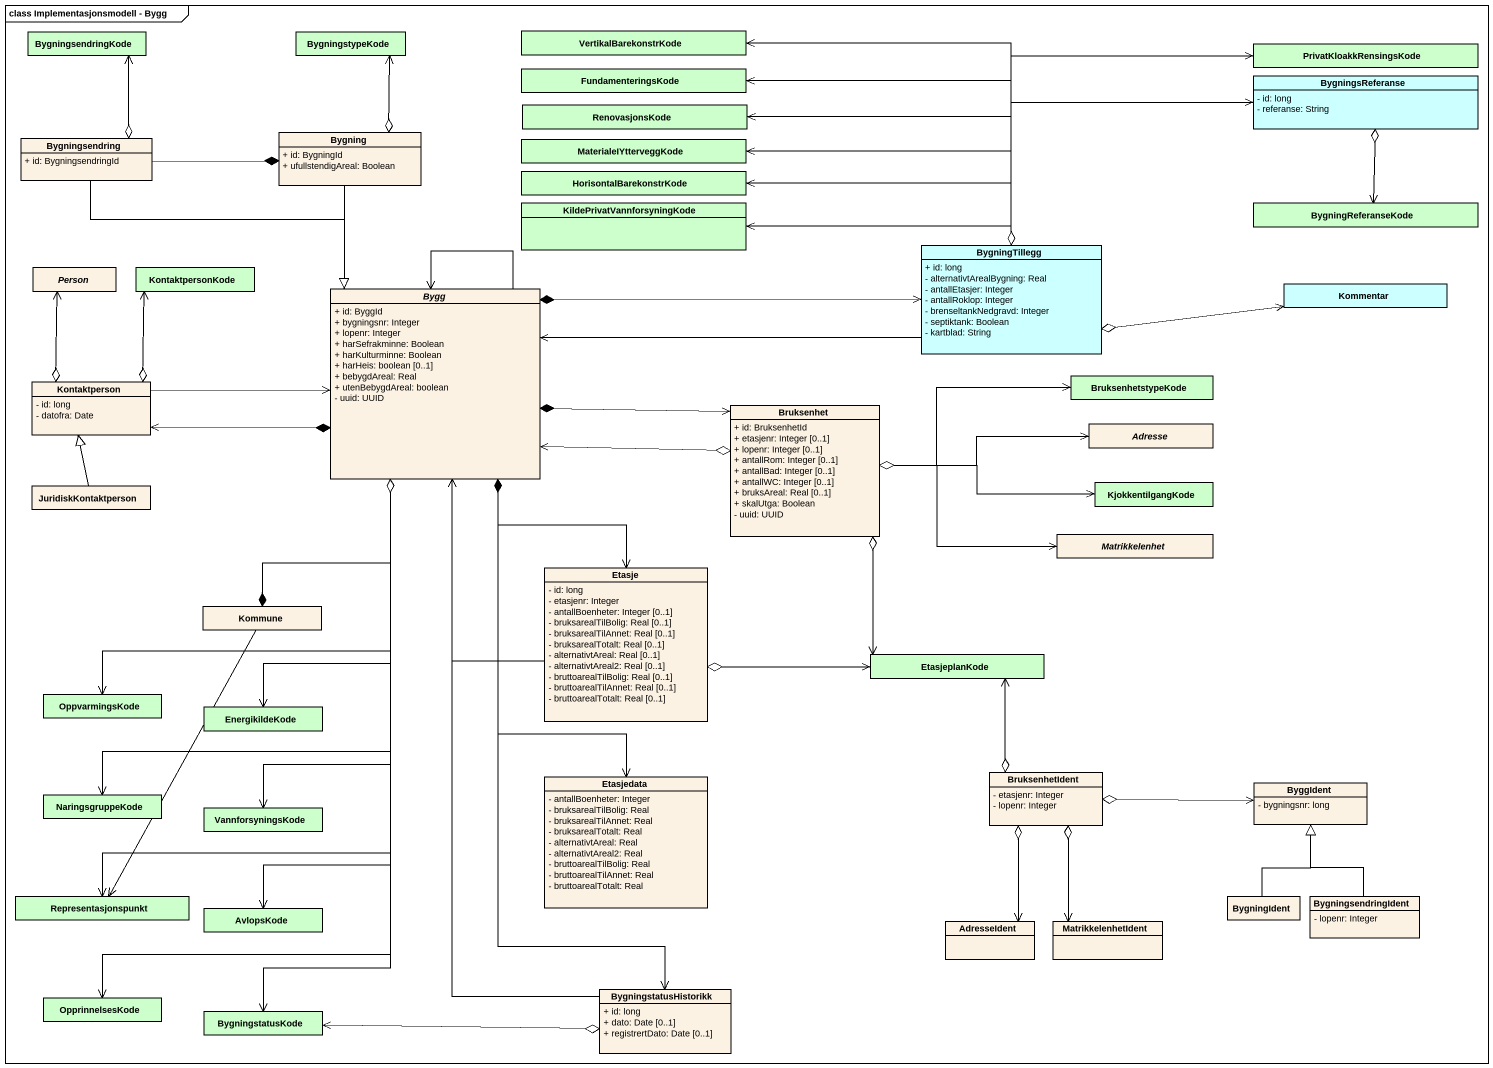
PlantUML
@startuml
mainframe class Implementasjonsmodell - Bygg
hide circle
hide empty members
skinparam classAttributeIconSize 0
class BygningsendringKode #CCFFCC
class BygningstypeKode #CCFFCC
class FundamenteringsKode #CCFFCC
class VertikalBarekonstrKode #CCFFCC
class PrivatKloakkRensingsKode #CCFFCC
class RenovasjonsKode #CCFFCC
class BygningsReferanse #CCFFFF {
  - id: long
  - referanse: String
}
class Bygningsendring {
  + id: BygningsendringId
}
class Bygning {
  + id: BygningId
  + ufullstendigAreal: Boolean
}
class MaterialeIYtterveggKode #CCFFCC
class HorisontalBarekonstrKode #CCFFCC
class KildePrivatVannforsyningKode #CCFFCC
class BygningReferanseKode #CCFFCC
class BygningTillegg #CCFFFF {
  + id: long
  - alternativtArealBygning: Real
  - antallEtasjer: Integer
  - antallRoklop: Integer
  - brenseltankNedgravd: Integer
  - septiktank: Boolean
  - kartblad: String
}
abstract class "Person" as Person_
class KontaktpersonKode #CCFFCC
abstract class Bygg {
  + id: ByggId
  + bygningsnr: Integer
  + lopenr: Integer
  + harSefrakminne: Boolean
  + harKulturminne: Boolean
  + harHeis: boolean [0..1]
  + bebygdAreal: Real
  + utenBebygdAreal: boolean
  - uuid: UUID
}
class Kommentar #CCFFFF
class BruksenhetstypeKode #CCFFCC
class Kontaktperson {
  - id: long
  - datofra: Date
}
class Bruksenhet {
  + id: BruksenhetId
  + etasjenr: Integer [0..1]
  + lopenr: Integer [0..1]
  + antallRom: Integer [0..1]
  + antallBad: Integer [0..1]
  + antallWC: Integer [0..1]
  + bruksAreal: Real [0..1]
  + skalUtga: Boolean
  - uuid: UUID
}
abstract class Adresse
class JuridiskKontaktperson
class KjokkentilgangKode #CCFFCC
class Etasje {
  - id: long
  - etasjenr: Integer
  - antallBoenheter: Integer [0..1]
  - bruksarealTilBolig: Real [0..1]
  - bruksarealTilAnnet: Real [0..1]
  - bruksarealTotalt: Real [0..1]
  - alternativtAreal: Real [0..1]
  - alternativtAreal2: Real [0..1]
  - bruttoarealTilBolig: Real [0..1]
  - bruttoarealTilAnnet: Real [0..1]
  - bruttoarealTotalt: Real [0..1]
}
abstract class Matrikkelenhet
class Kommune
class EtasjeplanKode #CCFFCC
class OppvarmingsKode #CCFFCC
class EnergikildeKode #CCFFCC
class NaringsgruppeKode #CCFFCC
class Etasjedata {
  - antallBoenheter: Integer
  - bruksarealTilBolig: Real
  - bruksarealTilAnnet: Real
  - bruksarealTotalt: Real
  - alternativtAreal: Real
  - alternativtAreal2: Real
  - bruttoarealTilBolig: Real
  - bruttoarealTilAnnet: Real
  - bruttoarealTotalt: Real
}
class BruksenhetIdent {
  - etasjenr: Integer
  - lopenr: Integer
}
class ByggIdent {
  - bygningsnr: long
}
class VannforsyningsKode #CCFFCC
class Representasjonspunkt #CCFFCC
class AvlopsKode #CCFFCC
class BygningIdent
class BygningsendringIdent {
  - lopenr: Integer
}
class AdresseIdent
class MatrikkelenhetIdent
class OpprinnelsesKode #CCFFCC
class BygningstatusHistorikk {
  + id: long
  + dato: Date [0..1]
  + registrertDato: Date [0..1]
}
class BygningstatusKode #CCFFCC
BygningsReferanse o--> BygningReferanseKode
Bygningsendring o-up-> BygningsendringKode
Bygningsendring -right-* Bygning
Bygningsendring --|> Bygg
Bygning o-up-> BygningstypeKode
Bygning --|> Bygg
BygningTillegg o-left-> FundamenteringsKode
BygningTillegg o-up-> VertikalBarekonstrKode
BygningTillegg o-up-> PrivatKloakkRensingsKode
BygningTillegg o-left-> RenovasjonsKode
BygningTillegg o-right-> BygningsReferanse
BygningTillegg o-left-> MaterialeIYtterveggKode
BygningTillegg o-left-> HorisontalBarekonstrKode
BygningTillegg o-left-> KildePrivatVannforsyningKode
BygningTillegg -left-> Bygg
BygningTillegg o-right-> Kommentar
Bygg *-right-> BygningTillegg
Bygg --> Bygg
Bygg *-left-> Kontaktperson
Bygg *-right-> Bruksenhet
Bygg *--> Etasje
Bygg o--* Kommune
Bygg o--> OppvarmingsKode
Bygg o--> EnergikildeKode
Bygg o--> NaringsgruppeKode
Bygg *--> Etasjedata
Bygg o--> VannforsyningsKode
Bygg o--> Representasjonspunkt
Bygg o--> AvlopsKode
Bygg o--> OpprinnelsesKode
Bygg *--> BygningstatusHistorikk
Bygg o--> BygningstatusKode
Kontaktperson o-up-> Person_
Kontaktperson o-up-> KontaktpersonKode
Kontaktperson -right-> Bygg
Bruksenhet o-left-> Bygg
Bruksenhet o-right-> BruksenhetstypeKode
Bruksenhet o-right-> Adresse
Bruksenhet o-right-> KjokkentilgangKode
Bruksenhet o-right-> Matrikkelenhet
Bruksenhet o--> EtasjeplanKode
JuridiskKontaktperson -up-|> Kontaktperson
Etasje -up-> Bygg
Etasje o-right-> EtasjeplanKode
Kommune --> Representasjonspunkt
BruksenhetIdent o-up-> EtasjeplanKode
BruksenhetIdent o-right-> ByggIdent
BruksenhetIdent o--> AdresseIdent
BruksenhetIdent o--> MatrikkelenhetIdent
BygningIdent -up-|> ByggIdent
BygningsendringIdent -up-|> ByggIdent
BygningstatusHistorikk -up-> Bygg
BygningstatusHistorikk o-left-> BygningstatusKode
@enduml
